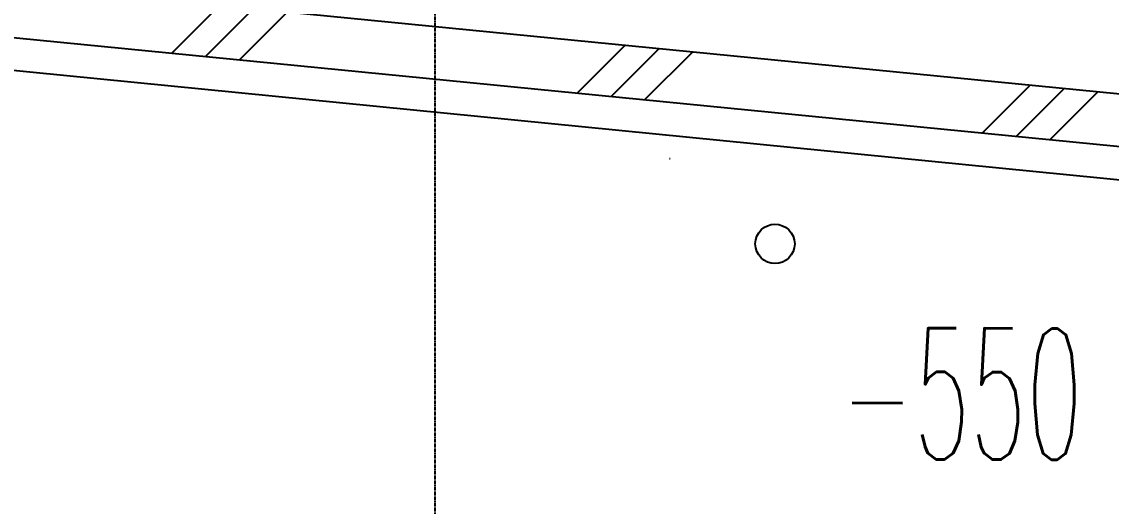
# Model space of a CAD drawing. Header units: millimetres. Extents: x 5204 to 163252, y 3613 to 115772.
# Drawn here: x 36566 to 40718, y 30289 to 32136 of the extents above; entities that cross this region are included whole.
import ezdxf

# ---------------------------------------------------------------- set-up
doc = ezdxf.new("R2010")
doc.units = ezdxf.units.MM
doc.header["$LTSCALE"] = 0.2
doc.linetypes.add('CENTER', pattern=[50.8, 31.75, -6.35, 6.35, -6.35])
doc.layers.add('0-0', color=7, linetype='Continuous')
doc.layers.add('0-1', color=7, linetype='Continuous')
doc.layers.add('A_通芯', color=8, linetype='Continuous', plot=False)
doc.styles.get("Standard").update_dxf_attribs({"font": 'simplex.shx', "width": 0.8, "height": 700, "bigfont": 'extfont2.shx'})

msp = doc.modelspace()

# ---------------------------------------------------------------- linework, layer by layer
at = {"layer": '0-0', "color": 7, "linetype": 'Continuous'}
for p, q in [((37137.8, 32016.1), (37320.8, 32199.1)), ((37266.6, 32003.5), (37449.5, 32186.4)), ((37395.3, 31990.8), (37578.3, 32173.8)), ((38682.9, 31864.1), (38865.8, 32047.1)), ((38811.6, 31851.4), (38994.6, 32034.4)), ((38940.4, 31838.8), (39123.3, 32021.7)), ((40227.9, 31712.1), (40410.9, 31895.1)), ((40356.7, 31699.4), (40539.6, 31882.4)), ((40485.4, 31686.8), (40668.4, 31869.7))]:
    msp.add_line(p, q, dxfattribs=at)
at = {"layer": '0-1', "color": 7, "linetype": 'Continuous'}
for p, q in [((22308.2, 33676.2), (43297.8, 31611)), ((22308.2, 33475.2), (43279.1, 31411.8)), ((39037.4, 31613.4), (39034.5, 31613.7))]:
    msp.add_line(p, q, dxfattribs=at)
at = {"layer": '0-1', "color": 7}
msp.add_line((42654.7, 31344.1), (22308.2, 33358.2), dxfattribs=at)
at = {"layer": '0-1', "color": 7, "linetype": 'Continuous'}
msp.add_circle((39436.6, 31289.2), 75, dxfattribs=at)
at = {"layer": 'A_通芯', "linetype": 'CENTER', "ltscale": 2}
msp.add_line((38141.6, 25861.8), (38141.6, 62550.7), dxfattribs=at)

# ---------------------------------------------------------------- texts
at = {"layer": '0-1', "color": 7, "width": 0.5}
msp.add_text('-550', height=500, rotation=359.84, dxfattribs=at).set_placement((39686.8, 30468.9))

doc.saveas('drawing.dxf')
